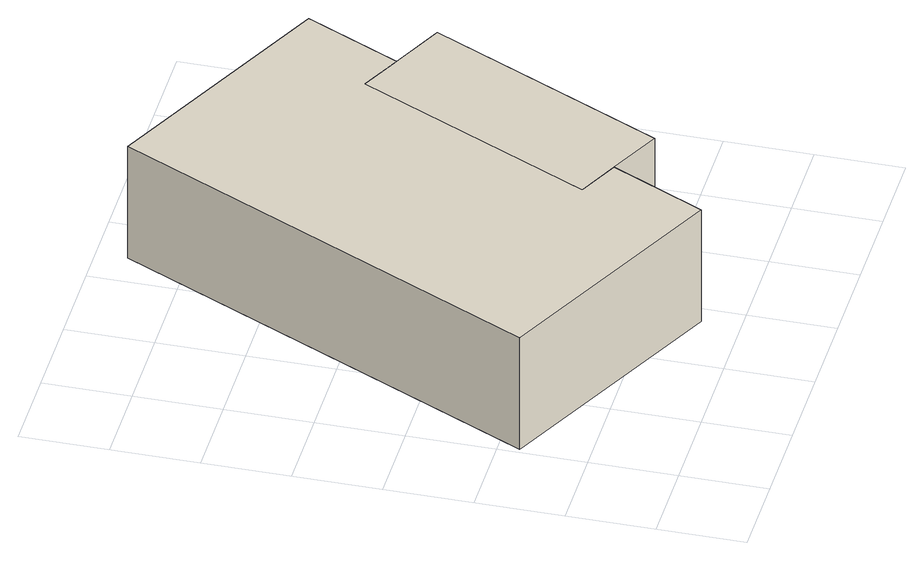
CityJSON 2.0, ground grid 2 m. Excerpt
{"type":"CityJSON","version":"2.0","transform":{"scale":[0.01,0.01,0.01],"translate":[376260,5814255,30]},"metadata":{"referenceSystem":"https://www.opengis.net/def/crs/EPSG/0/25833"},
"CityObjects":{
"building1":{"type":"Building","attributes":{"Gemeindeschluessel":"11000005","BezugspunktDach":"2200","function":"31001_2074","measuredHeight":2.92,"storeysAboveGround":1},"address":[{"country":"Germany","locality":"Berlin","thoroughfareNumber":"40","thoroughfareName":"Breitehornweg"}],"geometry":[{"type":"Solid","lod":"1","boundaries":[[[[0,1,2,3,4,5,6,7]],[[8,9,10,11,12,13,14,15]],[[8,15,7,6]],[[9,8,6,5]],[[10,9,5,4]],[[11,10,4,3]],[[12,11,3,2]],[[13,12,2,1]],[[14,13,1,0]],[[15,14,0,7]]]]}]},
"building2":{"type":"Building","attributes":{"Gemeindeschluessel":"11000005","BezugspunktDach":"2200","function":"51009_1610","measuredHeight":2.98,"storeysAboveGround":0},"address":[{"country":"Germany","locality":"Berlin"}],"geometry":[{"type":"Solid","lod":"1","boundaries":[[[[1,16,17,4,3,2]],[[18,19,20,21,22,23]],[[18,23,2,3]],[[19,18,3,4]],[[20,19,4,17]],[[21,20,17,16]],[[22,21,16,1]],[[23,22,1,2]]]]}]}
},
"vertices":[
[550,87,374],[656,305,374],[560,351,374],[822,893,374],[917,847,374],[1023,1066,374],[479,1329,374],[6,351,374],[479,1329,81],[1023,1066,81],[917,847,81],[822,893,81],[560,351,81],[656,305,81],[550,87,81],[6,351,81],
[778,246,374],[1040,788,374],[822,893,76],[917,847,76],[1040,788,76],[778,246,76],[656,305,76],[560,351,76]
]}
